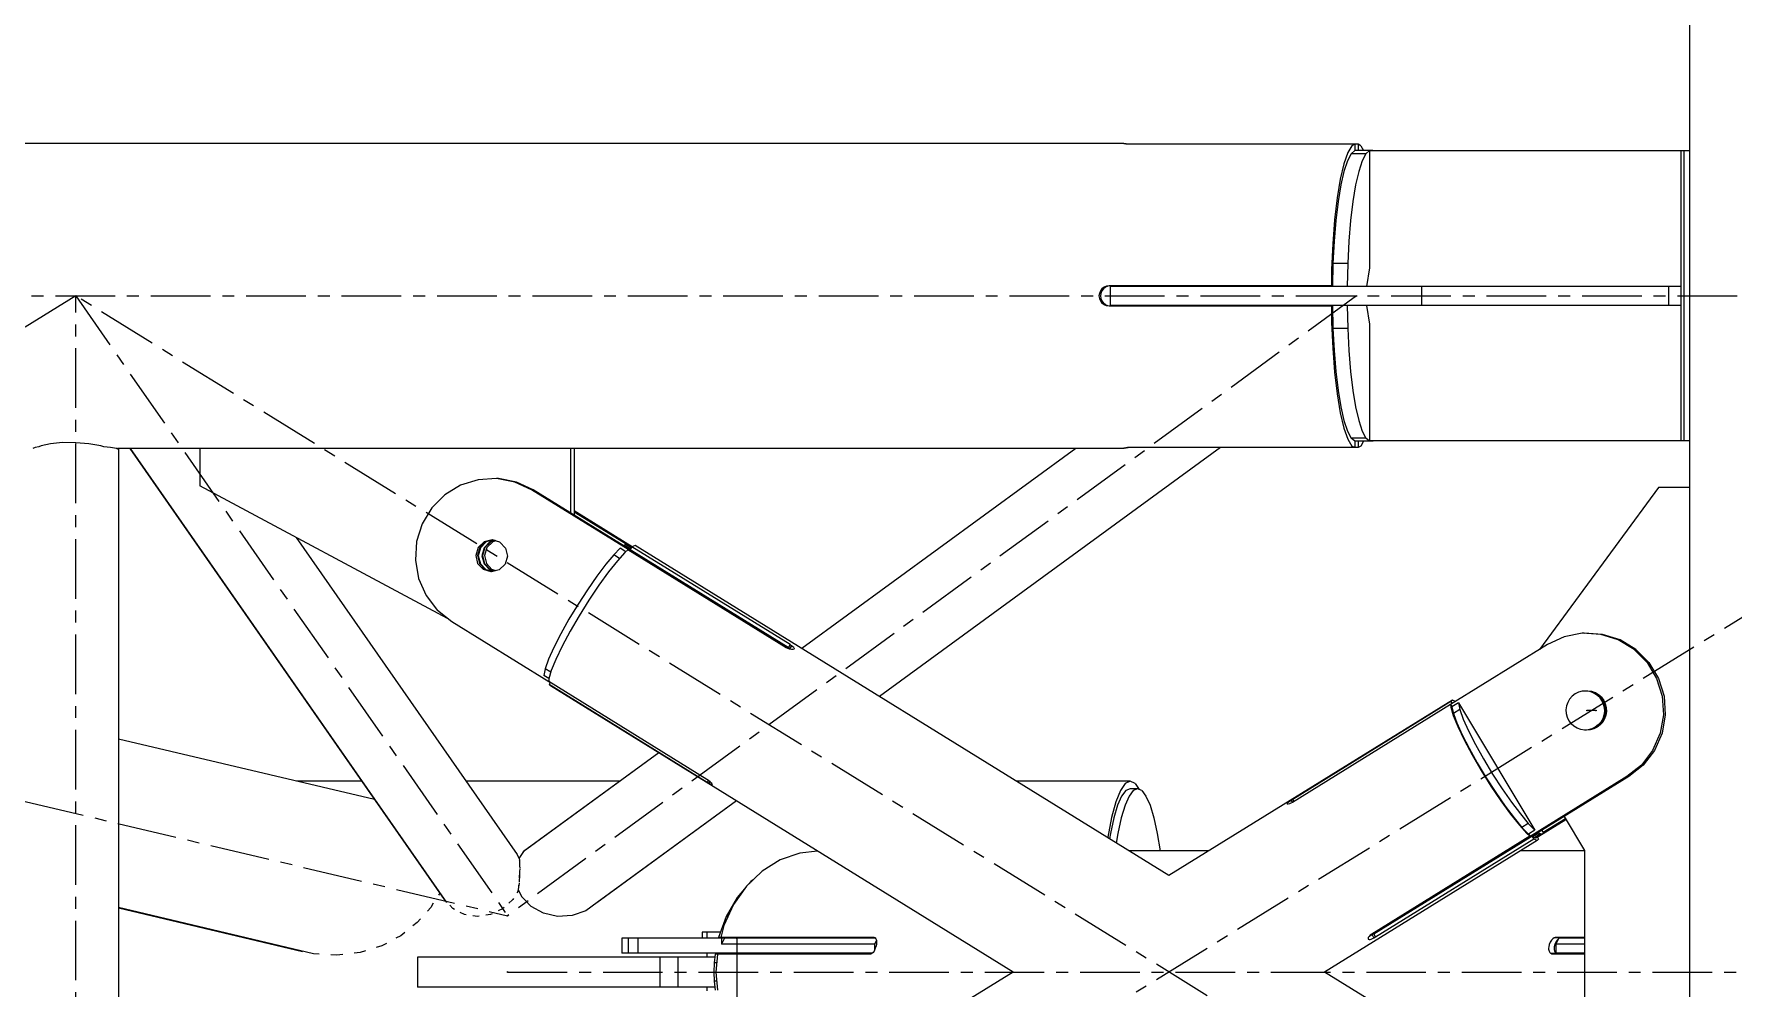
# Model space of a CAD drawing. Header units: millimetres. Extents: x 5143 to 30813, y 232 to 21408.
# Drawn here: x 11543.4 to 11769.6, y 10818.1 to 10945.1 of the extents above; entities that cross this region are included whole.
import ezdxf

# ---------------------------------------------------------------- set-up
doc = ezdxf.new("R2010")
doc.units = ezdxf.units.MM
doc.header["$LTSCALE"] = 0.25
doc.linetypes.add('CENTER', pattern=[50.8, 31.75, -6.35, 6.35, -6.35])
doc.linetypes.add('XKITLINE00', pattern=[0])

msp = doc.modelspace()

# ---------------------------------------------------------------- linework, layer by layer
at = {"color": 8, "linetype": 'XKITLINE00'}
for p, q in [((11763.8, 11020.27), (11763.8, 10620.27)), ((11688.53, 10930.57), (10454.1, 10930.57)), ((11688.53, 10930.57), (11688.52, 10930.54)), ((11688.6, 10930.52), (11688.52, 10930.54)), ((11688.64, 10930.54), (11688.53, 10930.57)), ((11688.77, 10930.49), (11688.6, 10930.52)), ((11688.82, 10930.52), (11688.64, 10930.54)), ((11689.01, 10930.47), (11688.77, 10930.49)), ((11689.08, 10930.49), (11688.82, 10930.52)), ((11689.31, 10930.46), (11689.01, 10930.47)), ((11689.39, 10930.47), (11689.08, 10930.49)), ((11689.64, 10930.46), (11689.31, 10930.46)), ((11719.24, 10930.46), (11689.64, 10930.46)), ((11718.88, 10930.27), (11718.32, 10929.35)), ((11719.24, 10930.46), (11718.88, 10930.27)), ((11719.68, 10930.46), (11719.24, 10930.46)), ((11719.24, 10930.46), (11719.24, 10929.62)), ((11719.68, 10930.46), (11719.68, 10929.63)), ((11720.04, 10930.27), (11719.68, 10930.46)), ((11720.04, 10930.27), (11720.42, 10929.63)), ((11717.79, 10927.85), (11717.31, 10925.83)), ((11718.32, 10929.35), (11717.79, 10927.85)), ((11718.26, 10928.26), (11717.8, 10926.86)), ((11718.26, 10928.26), (11717.8, 10926.86)), ((11718.75, 10929.19), (11718.26, 10928.26)), ((11718.75, 10929.19), (11718.26, 10928.26)), ((11719.25, 10929.63), (11718.75, 10929.19)), ((11719.25, 10929.63), (11718.75, 10929.19)), ((11720.72, 10929.19), (11718.75, 10929.19)), ((11720.72, 10929.19), (11718.75, 10929.19)), ((11721.22, 10929.63), (11719.25, 10929.63)), ((11721.22, 10929.63), (11719.25, 10929.63)), ((11720.23, 10928.26), (11719.78, 10926.86)), ((11720.23, 10928.26), (11719.78, 10926.86)), ((11720.72, 10929.19), (11720.23, 10928.26)), ((11720.72, 10929.19), (11720.23, 10928.26)), ((11721.22, 10929.63), (11720.72, 10929.19)), ((11721.22, 10929.63), (11720.72, 10929.19)), ((11721.64, 10929.63), (11721.22, 10929.63)), ((11721.64, 10929.63), (11721.22, 10929.63)), ((11721.22, 10929.63), (11721.22, 10914.02)), ((11721.22, 10929.63), (11721.22, 10914.02)), ((11762.65, 10929.57), (11721.22, 10929.57)), ((11763.06, 10929.57), (11721.22, 10929.57)), ((11721.64, 10929.63), (11721.64, 10929.57)), ((11721.7, 10929.57), (11721.64, 10929.63)), ((11721.64, 10929.63), (11721.64, 10929.57)), ((11721.7, 10929.57), (11721.64, 10929.63)), ((11763.06, 10929.57), (11762.65, 10929.57)), ((11762.65, 10929.57), (11762.65, 10890.97)), ((11762.65, 10929.57), (11762.65, 10890.97)), ((11763.06, 10929.57), (11763.06, 10890.97)), ((11763.8, 10929.57), (11763.06, 10929.57)), ((11763.06, 10929.57), (11763.06, 10890.97)), ((11717.31, 10925.83), (11716.9, 10923.32)), ((11717.8, 10926.86), (11717.39, 10925.05)), ((11717.8, 10926.86), (11717.39, 10925.05)), ((11719.78, 10926.86), (11719.36, 10925.05)), ((11719.78, 10926.86), (11719.36, 10925.05)), ((11716.9, 10923.32), (11716.57, 10920.42)), ((11717.39, 10925.05), (11717.03, 10922.85)), ((11717.39, 10925.05), (11717.03, 10922.85)), ((11719.36, 10925.05), (11719, 10922.85)), ((11719.36, 10925.05), (11719, 10922.85)), ((11717.03, 10922.85), (11716.73, 10920.33)), ((11717.03, 10922.85), (11716.73, 10920.33)), ((11719, 10922.85), (11718.7, 10920.33)), ((11719, 10922.85), (11718.7, 10920.33)), ((11716.57, 10920.42), (11716.32, 10917.22)), ((11716.73, 10920.33), (11716.5, 10917.56)), ((11716.73, 10920.33), (11716.5, 10917.56)), ((11718.7, 10920.33), (11718.47, 10917.56)), ((11718.7, 10920.33), (11718.47, 10917.56)), ((11716.32, 10917.22), (11716.17, 10913.8)), ((11716.5, 10917.56), (11716.35, 10914.6)), ((11716.5, 10917.56), (11716.35, 10914.6)), ((11718.47, 10917.56), (11718.32, 10914.6)), ((11718.47, 10917.56), (11718.32, 10914.6)), ((11716.35, 10914.6), (11716.28, 10911.52)), ((11716.35, 10914.6), (11716.28, 10911.52)), ((11718.32, 10914.6), (11716.35, 10914.6)), ((11718.32, 10914.6), (11716.35, 10914.6)), ((11718.32, 10914.6), (11718.25, 10911.52)), ((11718.32, 10914.6), (11718.25, 10911.52)), ((11721.22, 10914.02), (11720.81, 10911.52)), ((11721.22, 10914.02), (11720.81, 10911.52)), ((11716.17, 10913.8), (11716.14, 10911.62)), ((11685.25, 10910.62), (11685.2, 10910.27)), ((11685.2, 10910.27), (11685.25, 10909.93)), ((11685.39, 10910.95), (11685.25, 10910.62)), ((11685.25, 10909.93), (11685.39, 10909.6)), ((11685.6, 10911.23), (11685.39, 10910.95)), ((11685.44, 10910.62), (11685.39, 10910.27)), ((11685.39, 10910.27), (11685.44, 10909.93)), ((11685.39, 10909.6), (11685.6, 10909.32)), ((11685.58, 10910.95), (11685.44, 10910.62)), ((11685.44, 10909.93), (11685.58, 10909.6)), ((11685.79, 10911.23), (11685.58, 10910.95)), ((11685.58, 10909.6), (11685.79, 10909.32)), ((11685.88, 10911.44), (11685.6, 10911.23)), ((11686.07, 10911.44), (11685.79, 10911.23)), ((11686.2, 10911.58), (11685.88, 10911.44)), ((11686.4, 10911.58), (11686.07, 10911.44)), ((11686.55, 10911.62), (11686.2, 10911.58)), ((11686.4, 10911.58), (11686.2, 10911.58)), ((11686.74, 10911.62), (11686.4, 10911.58)), ((11716.28, 10911.62), (11686.55, 10911.62)), ((11716.28, 10911.52), (11686.69, 10911.52)), ((11686.69, 10911.52), (11686.69, 10909.02)), ((11716.28, 10911.52), (11686.69, 10911.52)), ((11686.69, 10911.52), (11686.69, 10909.02)), ((11689.66, 10911.62), (11689.66, 10911.52)), ((11689.66, 10911.62), (11689.66, 10911.52)), ((11714.12, 10911.62), (11714.09, 10911.52)), ((11714.52, 10911.62), (11714.49, 10911.52)), ((11718.26, 10911.52), (11716.28, 10911.52)), ((11718.26, 10911.52), (11716.28, 10911.52)), ((11762.65, 10911.52), (11718.26, 10911.52)), ((11762.65, 10911.52), (11718.26, 10911.52)), ((11728.12, 10911.52), (11728.12, 10909.02)), ((11728.12, 10911.52), (11728.12, 10909.02)), ((11761.01, 10911.52), (11761.01, 10909.02)), ((11761.01, 10911.52), (11761.01, 10909.02)), ((11762.65, 10911.52), (11762.65, 10909.02)), ((11762.65, 10911.52), (11762.65, 10909.02)), ((11685.88, 10909.11), (11685.6, 10909.32)), ((11686.07, 10909.11), (11685.79, 10909.32)), ((11686.2, 10908.97), (11685.88, 10909.11)), ((11686.4, 10908.97), (11686.07, 10909.11)), ((11686.4, 10908.97), (11686.2, 10908.97)), ((11686.55, 10908.92), (11686.2, 10908.97)), ((11686.74, 10908.92), (11686.4, 10908.97)), ((11716.28, 10908.92), (11686.55, 10908.92)), ((11716.28, 10909.02), (11686.69, 10909.02)), ((11716.28, 10909.02), (11686.69, 10909.02)), ((11689.66, 10909.02), (11689.66, 10908.92)), ((11689.66, 10909.02), (11689.66, 10908.92)), ((11714.28, 10909.02), (11714.31, 10908.92)), ((11714.67, 10909.02), (11714.71, 10908.92)), ((11716.14, 10908.92), (11716.17, 10906.75)), ((11718.25, 10909.02), (11716.28, 10909.02)), ((11716.28, 10909.02), (11716.35, 10905.95)), ((11718.25, 10909.02), (11716.28, 10909.02)), ((11716.28, 10909.02), (11716.35, 10905.95)), ((11718.26, 10909.02), (11718.25, 10909.02)), ((11718.25, 10909.02), (11718.32, 10905.95)), ((11718.26, 10909.02), (11718.25, 10909.02)), ((11718.25, 10909.02), (11718.32, 10905.95)), ((11762.65, 10909.02), (11718.26, 10909.02)), ((11762.65, 10909.02), (11718.26, 10909.02)), ((11720.81, 10909.02), (11721.22, 10906.52)), ((11720.81, 10909.02), (11721.22, 10906.52)), ((11716.17, 10906.75), (11716.32, 10903.33)), ((11718.32, 10905.95), (11716.35, 10905.95)), ((11716.35, 10905.95), (11716.5, 10902.99)), ((11718.32, 10905.95), (11716.35, 10905.95)), ((11716.35, 10905.95), (11716.5, 10902.99)), ((11718.32, 10905.95), (11718.47, 10902.99)), ((11718.32, 10905.95), (11718.47, 10902.99)), ((11721.22, 10906.52), (11721.22, 10890.92)), ((11721.22, 10906.52), (11721.22, 10890.92)), ((11716.32, 10903.33), (11716.57, 10900.12)), ((11716.5, 10902.99), (11716.73, 10900.22)), ((11716.5, 10902.99), (11716.73, 10900.22)), ((11718.47, 10902.99), (11718.7, 10900.22)), ((11718.47, 10902.99), (11718.7, 10900.22)), ((11716.57, 10900.12), (11716.9, 10897.23)), ((11716.73, 10900.22), (11717.03, 10897.7)), ((11716.73, 10900.22), (11717.03, 10897.7)), ((11718.7, 10900.22), (11719, 10897.7)), ((11718.7, 10900.22), (11719, 10897.7)), ((11716.9, 10897.23), (11717.31, 10894.72)), ((11717.03, 10897.7), (11717.39, 10895.5)), ((11717.03, 10897.7), (11717.39, 10895.5)), ((11719, 10897.7), (11719.36, 10895.5)), ((11719, 10897.7), (11719.36, 10895.5)), ((11717.31, 10894.72), (11717.79, 10892.69)), ((11717.39, 10895.5), (11717.8, 10893.69)), ((11717.39, 10895.5), (11717.8, 10893.69)), ((11717.8, 10893.69), (11718.26, 10892.29)), ((11717.8, 10893.69), (11718.26, 10892.29)), ((11719.36, 10895.5), (11719.78, 10893.69)), ((11719.36, 10895.5), (11719.78, 10893.69)), ((11719.78, 10893.69), (11720.23, 10892.29)), ((11719.78, 10893.69), (11720.23, 10892.29)), ((11717.79, 10892.69), (11718.32, 10891.2)), ((11718.26, 10892.29), (11718.75, 10891.36)), ((11718.26, 10892.29), (11718.75, 10891.36)), ((11720.72, 10891.36), (11718.75, 10891.36)), ((11719.25, 10890.92), (11718.75, 10891.36)), ((11720.72, 10891.36), (11718.75, 10891.36)), ((11719.25, 10890.92), (11718.75, 10891.36)), ((11720.23, 10892.29), (11720.72, 10891.36)), ((11720.23, 10892.29), (11720.72, 10891.36)), ((11721.22, 10890.92), (11720.72, 10891.36)), ((11721.22, 10890.92), (11720.72, 10891.36)), ((11543.59, 10890.1), (11543.31, 10889.96)), ((11544.1, 10890.18), (11543.59, 10890.1)), ((11544.4, 10890.32), (11544.1, 10890.18)), ((11545.66, 10890.6), (11544.4, 10890.32)), ((11547.25, 10890.75), (11545.66, 10890.6)), ((11549.01, 10890.74), (11547.25, 10890.75)), ((11550.77, 10890.59), (11549.01, 10890.74)), ((11552.36, 10890.31), (11550.77, 10890.59)), ((11552.75, 10890.18), (11552.36, 10890.31)), ((11553.62, 10890.1), (11552.75, 10890.18)), ((11554.43, 10889.95), (11553.62, 10890.1)), ((11554.56, 10889.87), (11554.43, 10889.95)), ((11565.54, 10889.97), (11554.56, 10889.97)), ((11554.71, 10889.96), (11554.56, 10889.87)), ((11554.71, 10889.97), (11554.71, 10750.57)), ((11554.71, 10889.96), (11554.71, 10750.59)), ((11556.2, 10889.97), (11598.05, 10829.91)), ((11556.23, 10889.97), (11598.35, 10829.52)), ((11565.54, 10889.98), (11565.54, 10884.98)), ((11614.86, 10889.97), (11565.54, 10889.98)), ((11615.1, 10889.97), (11614.86, 10889.97)), ((11614.86, 10889.97), (11614.86, 10881.41)), ((11688.53, 10889.97), (11615.1, 10889.97)), ((11615.35, 10889.97), (11615.35, 10881.1)), ((11682.1, 10889.97), (11645.63, 10863.34)), ((11682.1, 10889.97), (11645.63, 10863.34)), ((11701.38, 10890.09), (11655.97, 10856.94)), ((11701.38, 10890.09), (11655.97, 10856.94)), ((11688.6, 10890.03), (11688.52, 10890.01)), ((11688.52, 10890.01), (11688.53, 10889.97)), ((11688.64, 10890.01), (11688.53, 10889.97)), ((11688.77, 10890.06), (11688.6, 10890.03)), ((11688.82, 10890.03), (11688.64, 10890.01)), ((11689.01, 10890.08), (11688.77, 10890.06)), ((11689.08, 10890.06), (11688.82, 10890.03)), ((11689.31, 10890.09), (11689.01, 10890.08)), ((11689.39, 10890.08), (11689.08, 10890.06)), ((11689.64, 10890.09), (11689.31, 10890.09)), ((11719.24, 10890.09), (11689.64, 10890.09)), ((11718.32, 10891.2), (11718.88, 10890.28)), ((11719.24, 10890.09), (11718.88, 10890.28)), ((11719.24, 10890.93), (11719.24, 10890.09)), ((11719.68, 10890.09), (11719.24, 10890.09)), ((11721.22, 10890.92), (11719.25, 10890.92)), ((11721.22, 10890.92), (11719.25, 10890.92)), ((11719.68, 10890.92), (11719.68, 10890.09)), ((11720.04, 10890.28), (11719.68, 10890.09)), ((11720.42, 10890.92), (11720.04, 10890.28)), ((11762.65, 10890.97), (11721.22, 10890.97)), ((11763.06, 10890.97), (11721.22, 10890.97)), ((11721.64, 10890.92), (11721.22, 10890.92)), ((11721.64, 10890.92), (11721.22, 10890.92)), ((11721.64, 10890.97), (11721.64, 10890.92)), ((11721.7, 10890.97), (11721.64, 10890.92)), ((11721.64, 10890.97), (11721.64, 10890.92)), ((11721.7, 10890.97), (11721.64, 10890.92)), ((11763.06, 10890.97), (11762.65, 10890.97)), ((11763.8, 10890.97), (11763.06, 10890.97)), ((11598.5, 10867.34), (11565.54, 10884.98)), ((11600.24, 10885.08), (11598.13, 10883.81)), ((11602.58, 10885.81), (11600.24, 10885.08)), ((11605.02, 10885.95), (11602.58, 10885.81)), ((11605.27, 10885.95), (11605.02, 10885.95)), ((11607.43, 10885.5), (11605.02, 10885.95)), ((11607.68, 10885.5), (11605.27, 10885.95)), ((11607.68, 10885.5), (11607.43, 10885.5)), ((11609.66, 10884.47), (11607.43, 10885.5)), ((11609.91, 10884.47), (11607.68, 10885.5)), ((11759.69, 10884.78), (11743.82, 10863.2)), ((11763.8, 10884.78), (11759.69, 10884.78)), ((11598.13, 10883.81), (11596.39, 10882.06)), ((11609.91, 10884.47), (11609.66, 10884.47)), ((11622.54, 10876.5), (11609.66, 10884.47)), ((11643.84, 10863.48), (11609.91, 10884.47)), ((11596.39, 10882.06), (11595.12, 10879.94)), ((11623.07, 10876.89), (11615.35, 10881.66)), ((11622.29, 10877.21), (11615.35, 10881.51)), ((11578.36, 10878.12), (11607.75, 10835.93)), ((11595.12, 10879.94), (11594.38, 10877.57)), ((11604.42, 10877.82), (11603.35, 10877.56)), ((11604.53, 10877.79), (11603.6, 10877.56)), ((11604.55, 10877.79), (11603.63, 10877.54)), ((11605.47, 10877.51), (11604.42, 10877.82)), ((11594.38, 10877.57), (11594.22, 10875.1)), ((11602.56, 10876.79), (11602.25, 10875.73)), ((11602.25, 10875.73), (11602.5, 10874.65)), ((11602.8, 10876.79), (11602.49, 10875.73)), ((11602.49, 10875.73), (11602.75, 10874.65)), ((11603.35, 10877.56), (11602.56, 10876.79)), ((11602.86, 10876.75), (11602.57, 10875.67)), ((11602.57, 10875.67), (11602.86, 10874.6)), ((11603.6, 10877.56), (11602.8, 10876.79)), ((11603.63, 10877.54), (11602.86, 10876.75)), ((11603.35, 10876.75), (11603.07, 10875.67)), ((11603.07, 10875.67), (11603.35, 10874.6)), ((11603.46, 10876.79), (11603.15, 10875.73)), ((11603.15, 10875.73), (11603.41, 10874.65)), ((11604.13, 10877.54), (11603.35, 10876.75)), ((11603.71, 10876.79), (11603.4, 10875.73)), ((11603.4, 10875.73), (11603.66, 10874.65)), ((11604.26, 10877.56), (11603.46, 10876.79)), ((11604.5, 10877.56), (11603.71, 10876.79)), ((11604.78, 10877.72), (11604.13, 10877.54)), ((11604.83, 10877.7), (11604.26, 10877.56)), ((11604.94, 10877.67), (11604.5, 10877.56)), ((11605.47, 10877.51), (11606.23, 10876.7)), ((11606.49, 10875.62), (11606.18, 10874.55)), ((11606.23, 10876.7), (11606.49, 10875.62)), ((11620.61, 10875.81), (11619.55, 10874.55)), ((11621.49, 10876.69), (11620.61, 10875.81)), ((11621.38, 10875.33), (11620.61, 10875.81)), ((11622.11, 10876.13), (11621.1, 10875.01)), ((11622.23, 10876.23), (11621.49, 10876.69)), ((11622, 10877.08), (11621.96, 10877.02)), ((11622.22, 10877.2), (11622, 10877.08)), ((11622.84, 10876.56), (11622, 10877.08)), ((11622.51, 10876.47), (11622.11, 10876.13)), ((11622.4, 10877.23), (11622.22, 10877.2)), ((11622.95, 10876.74), (11622.22, 10877.2)), ((11622.54, 10877.2), (11622.4, 10877.23)), ((11643.56, 10863.45), (11622.51, 10876.47)), ((11622.54, 10876.5), (11622.52, 10876.46)), ((11623.05, 10876.88), (11622.54, 10877.2)), ((11622.66, 10876.5), (11622.54, 10876.5)), ((11622.66, 10876.5), (11622.59, 10876.42)), ((11643.71, 10863.48), (11622.66, 10876.5)), ((11623.03, 10876.87), (11622.8, 10876.5)), ((11622.84, 10876.56), (11622.8, 10876.5)), ((11623.45, 10877.05), (11623.03, 10876.87)), ((11644.08, 10863.85), (11623.03, 10876.87)), ((11694.5, 10833.1), (11623.45, 10877.05)), ((11594.22, 10875.1), (11594.65, 10872.65)), ((11602.5, 10874.65), (11603.26, 10873.84)), ((11602.75, 10874.65), (11603.51, 10873.84)), ((11602.86, 10874.6), (11603.63, 10873.81)), ((11604.32, 10873.53), (11603.26, 10873.84)), ((11603.35, 10874.6), (11604.13, 10873.81)), ((11603.41, 10874.65), (11604.17, 10873.84)), ((11604.45, 10873.56), (11603.51, 10873.84)), ((11604.51, 10873.57), (11603.63, 10873.81)), ((11603.66, 10874.65), (11604.41, 10873.84)), ((11604.77, 10873.64), (11604.13, 10873.81)), ((11604.81, 10873.65), (11604.17, 10873.84)), ((11605.38, 10873.79), (11604.32, 10873.53)), ((11604.95, 10873.68), (11604.41, 10873.84)), ((11606.18, 10874.55), (11605.38, 10873.79)), ((11619.55, 10874.55), (11618.37, 10872.98)), ((11619.93, 10873.53), (11618.64, 10871.76)), ((11621.1, 10875.01), (11619.93, 10873.53)), ((11594.65, 10872.65), (11595.65, 10870.38)), ((11617.12, 10871.17), (11615.86, 10869.23)), ((11618.37, 10872.98), (11617.12, 10871.17)), ((11618.64, 10871.76), (11617.32, 10869.79)), ((11595.65, 10870.38), (11597.15, 10868.42)), ((11615.86, 10869.23), (11614.66, 10867.23)), ((11617.32, 10869.79), (11616.03, 10867.71)), ((11599.07, 10866.88), (11597.15, 10868.42)), ((11611.96, 10858.91), (11599.07, 10866.88)), ((11614.66, 10867.23), (11613.57, 10865.28)), ((11616.03, 10867.71), (11614.82, 10865.63)), ((11613.57, 10865.28), (11612.65, 10863.48)), ((11614.82, 10865.63), (11613.76, 10863.65)), ((11747.12, 10864.9), (11744.9, 10863.87)), ((11749.53, 10865.36), (11747.12, 10864.9)), ((11749.78, 10865.36), (11749.53, 10865.36)), ((11751.98, 10865.22), (11749.53, 10865.36)), ((11749.78, 10865.36), (11749.72, 10865.34)), ((11752.22, 10865.22), (11749.78, 10865.36)), ((11754.32, 10864.49), (11751.98, 10865.22)), ((11754.57, 10864.49), (11752.22, 10865.22)), ((11756.42, 10863.21), (11754.32, 10864.49)), ((11756.67, 10863.21), (11754.57, 10864.49)), ((11612.65, 10863.48), (11611.94, 10861.91)), ((11613.76, 10863.65), (11612.91, 10861.88)), ((11643.8, 10863.32), (11643.56, 10863.45)), ((11643.71, 10863.48), (11643.64, 10863.41)), ((11643.84, 10863.48), (11643.71, 10863.48)), ((11643.84, 10863.48), (11643.76, 10863.34)), ((11644.04, 10863.24), (11643.8, 10863.32)), ((11644.08, 10863.85), (11643.82, 10863.42)), ((11644.03, 10863.28), (11643.82, 10863.42)), ((11644.29, 10863.71), (11644.03, 10863.28)), ((11644.11, 10863.22), (11644.03, 10863.28)), ((11644.26, 10863.2), (11644.04, 10863.24)), ((11644.29, 10863.71), (11644.08, 10863.85)), ((11644.44, 10863.2), (11644.26, 10863.2)), ((11644.46, 10863.57), (11644.29, 10863.71)), ((11644.57, 10863.26), (11644.44, 10863.2)), ((11644.58, 10863.46), (11644.46, 10863.57)), ((11644.62, 10863.36), (11644.57, 10863.26)), ((11644.58, 10863.46), (11644.62, 10863.39)), ((11644.62, 10863.39), (11644.62, 10863.36)), ((11744.9, 10863.87), (11732.01, 10855.9)), ((11756.42, 10863.21), (11758.16, 10861.46)), ((11756.67, 10863.21), (11758.41, 10861.46)), ((11611.49, 10860.65), (11611.3, 10859.76)), ((11611.99, 10859.33), (11611.3, 10859.76)), ((11611.94, 10861.91), (11611.49, 10860.65)), ((11612.24, 10860.18), (11611.49, 10860.65)), ((11612.3, 10860.4), (11611.98, 10859.28)), ((11612.91, 10861.88), (11612.3, 10860.4)), ((11758.16, 10861.46), (11759.43, 10859.34)), ((11758.41, 10861.46), (11759.68, 10859.34)), ((11611.98, 10859.28), (11611.96, 10858.94)), ((11633.01, 10845.92), (11611.96, 10858.94)), ((11611.97, 10858.93), (11611.96, 10858.91)), ((11612, 10858.91), (11611.96, 10858.91)), ((11612.16, 10858.81), (11611.98, 10858.91)), ((11612.16, 10858.81), (11612, 10858.54)), ((11633.05, 10845.52), (11612, 10858.54)), ((11612.2, 10858.36), (11612, 10858.54)), ((11673.76, 10820.27), (11612.2, 10858.36)), ((11749.04, 10857.52), (11748.59, 10857.3)), ((11749.53, 10857.65), (11749.04, 10857.52)), ((11750.03, 10857.67), (11749.53, 10857.65)), ((11750.16, 10857.67), (11750.03, 10857.67)), ((11750.53, 10857.6), (11750.03, 10857.67)), ((11750.29, 10857.67), (11750.16, 10857.67)), ((11750.66, 10857.6), (11750.16, 10857.67)), ((11750.66, 10857.6), (11750.16, 10857.67)), ((11750.79, 10857.6), (11750.29, 10857.67)), ((11751, 10857.44), (11750.53, 10857.6)), ((11751.13, 10857.44), (11750.66, 10857.6)), ((11751.13, 10857.44), (11750.66, 10857.6)), ((11751.27, 10857.44), (11750.79, 10857.6)), ((11751.44, 10857.18), (11751, 10857.44)), ((11751.57, 10857.18), (11751.13, 10857.44)), ((11751.57, 10857.18), (11751.13, 10857.44)), ((11751.7, 10857.18), (11751.27, 10857.44)), ((11759.43, 10859.34), (11760.17, 10856.98)), ((11759.68, 10859.34), (11760.42, 10856.98)), ((11732.25, 10856.45), (11694.5, 10833.1)), ((11732.01, 10855.87), (11710.96, 10842.85)), ((11732.05, 10856.27), (11711, 10843.25)), ((11732.01, 10855.9), (11732.21, 10855.58)), ((11732.01, 10855.87), (11732.03, 10855.53)), ((11732.01, 10855.87), (11732.19, 10855.57)), ((11732.03, 10855.53), (11732.36, 10854.42)), ((11732.25, 10856.45), (11732.05, 10856.27)), ((11732.05, 10856.27), (11732.2, 10856.02)), ((11733.04, 10856.09), (11732.19, 10855.57)), ((11732.19, 10855.57), (11732.38, 10854.69)), ((11732.64, 10856.29), (11732.25, 10856.45)), ((11733.22, 10855.21), (11732.38, 10854.69)), ((11733.04, 10856.09), (11733.22, 10855.21)), ((11733.04, 10856.09), (11743.22, 10839.16)), ((11733.22, 10855.21), (11733.68, 10853.95)), ((11747.43, 10855.69), (11747.36, 10855.18)), ((11747.36, 10855.18), (11747.39, 10854.68)), ((11747.6, 10856.17), (11747.43, 10855.69)), ((11747.85, 10856.61), (11747.6, 10856.17)), ((11748.19, 10856.99), (11747.85, 10856.61)), ((11748.59, 10857.3), (11748.19, 10856.99)), ((11751.81, 10856.84), (11751.44, 10857.18)), ((11751.94, 10856.84), (11751.57, 10857.18)), ((11751.94, 10856.84), (11751.57, 10857.18)), ((11752.07, 10856.84), (11751.7, 10857.18)), ((11751.81, 10856.84), (11752.11, 10856.43)), ((11751.94, 10856.84), (11752.25, 10856.43)), ((11751.94, 10856.84), (11752.25, 10856.43)), ((11752.07, 10856.84), (11752.38, 10856.43)), ((11752.25, 10856.43), (11752.11, 10856.43)), ((11752.11, 10856.43), (11752.33, 10855.97)), ((11752.38, 10856.43), (11752.25, 10856.43)), ((11752.25, 10856.43), (11752.46, 10855.97)), ((11752.25, 10856.43), (11752.46, 10855.97)), ((11752.33, 10855.97), (11752.46, 10855.48)), ((11752.38, 10856.43), (11752.6, 10855.97)), ((11752.46, 10855.97), (11752.59, 10855.48)), ((11752.46, 10855.97), (11752.59, 10855.48)), ((11752.46, 10855.48), (11752.49, 10854.97)), ((11752.59, 10855.48), (11752.62, 10854.97)), ((11752.59, 10855.48), (11752.62, 10854.97)), ((11752.6, 10855.97), (11752.72, 10855.48)), ((11752.72, 10855.48), (11752.75, 10854.97)), ((11760.17, 10856.98), (11760.33, 10854.5)), ((11760.42, 10856.98), (11760.58, 10854.5)), ((11732.36, 10854.42), (11732.96, 10852.94)), ((11732.38, 10854.69), (11732.84, 10853.43)), ((11732.84, 10853.43), (11733.55, 10851.86)), ((11732.96, 10852.94), (11733.82, 10851.16)), ((11733.68, 10853.95), (11734.39, 10852.38)), ((11747.39, 10854.68), (11747.52, 10854.18)), ((11747.52, 10854.18), (11747.74, 10853.72)), ((11747.74, 10853.72), (11748.04, 10853.32)), ((11748.41, 10852.98), (11748.04, 10853.32)), ((11748.85, 10852.72), (11748.41, 10852.98)), ((11751.66, 10853.16), (11751.26, 10852.86)), ((11751.79, 10853.16), (11751.39, 10852.86)), ((11751.79, 10853.16), (11751.39, 10852.86)), ((11751.92, 10853.16), (11751.52, 10852.86)), ((11752, 10853.54), (11751.66, 10853.16)), ((11752.13, 10853.54), (11751.79, 10853.16)), ((11752.13, 10853.54), (11751.79, 10853.16)), ((11752.26, 10853.54), (11751.92, 10853.16)), ((11752.25, 10853.98), (11752, 10853.54)), ((11752.38, 10853.98), (11752.13, 10853.54)), ((11752.38, 10853.98), (11752.13, 10853.54)), ((11752.42, 10854.47), (11752.25, 10853.98)), ((11752.51, 10853.98), (11752.26, 10853.54)), ((11752.55, 10854.47), (11752.38, 10853.98)), ((11752.55, 10854.47), (11752.38, 10853.98)), ((11752.49, 10854.97), (11752.42, 10854.47)), ((11752.68, 10854.47), (11752.51, 10853.98)), ((11752.62, 10854.97), (11752.55, 10854.47)), ((11752.62, 10854.97), (11752.55, 10854.47)), ((11752.75, 10854.97), (11752.68, 10854.47)), ((11760.33, 10854.5), (11759.9, 10852.05)), ((11760.58, 10854.5), (11760.15, 10852.05)), ((11588.78, 10843.22), (11554.71, 10851.29)), ((11733.55, 10851.86), (11734.47, 10850.05)), ((11733.82, 10851.16), (11734.87, 10849.19)), ((11734.39, 10852.38), (11735.31, 10850.58)), ((11749.32, 10852.55), (11748.85, 10852.72)), ((11749.82, 10852.48), (11749.32, 10852.55)), ((11750.32, 10852.51), (11749.82, 10852.48)), ((11749.95, 10852.48), (11749.82, 10852.48)), ((11749.95, 10852.48), (11749.91, 10852.48)), ((11749.95, 10852.48), (11749.91, 10852.48)), ((11750.45, 10852.51), (11749.95, 10852.48)), ((11750.45, 10852.51), (11749.95, 10852.48)), ((11750.08, 10852.48), (11749.95, 10852.48)), ((11750.08, 10852.48), (11750.04, 10852.48)), ((11750.58, 10852.51), (11750.08, 10852.48)), ((11750.81, 10852.64), (11750.32, 10852.51)), ((11750.94, 10852.64), (11750.45, 10852.51)), ((11750.94, 10852.64), (11750.45, 10852.51)), ((11751.07, 10852.64), (11750.58, 10852.51)), ((11751.26, 10852.86), (11750.81, 10852.64)), ((11751.39, 10852.86), (11750.94, 10852.64)), ((11751.39, 10852.86), (11750.94, 10852.64)), ((11751.52, 10852.86), (11751.07, 10852.64)), ((11751.39, 10852.86), (11751.26, 10852.86)), ((11751.52, 10852.86), (11751.39, 10852.86)), ((11759.9, 10852.05), (11758.9, 10849.78)), ((11760.15, 10852.05), (11759.15, 10849.78)), ((11626.61, 10849.45), (11608.55, 10836.26)), ((11626.61, 10849.45), (11608.6, 10836.3)), ((11734.47, 10850.05), (11735.56, 10848.11)), ((11734.87, 10849.19), (11736.08, 10847.11)), ((11735.31, 10850.58), (11736.4, 10848.63)), ((11736.4, 10848.63), (11737.6, 10846.63)), ((11758.9, 10849.78), (11757.4, 10847.82)), ((11759.15, 10849.78), (11757.65, 10847.82)), ((11755.73, 10846.28), (11721.79, 10825.29)), ((11735.56, 10848.11), (11736.76, 10846.11)), ((11736.08, 10847.11), (11737.38, 10845.03)), ((11736.76, 10846.11), (11738.02, 10844.16)), ((11737.6, 10846.63), (11738.86, 10844.68)), ((11755.48, 10846.28), (11742.6, 10838.32)), ((11757.4, 10847.82), (11755.48, 10846.28)), ((11755.73, 10846.28), (11755.48, 10846.28)), ((11757.65, 10847.82), (11755.73, 10846.28)), ((11757.65, 10847.82), (11757.4, 10847.82)), ((11587.07, 10845.67), (11578.41, 10845.67)), ((11621.44, 10845.67), (11600.96, 10845.67)), ((11633.23, 10845.77), (11633.01, 10845.92)), ((11633.21, 10845.78), (11633.05, 10845.53)), ((11633.26, 10845.39), (11633.05, 10845.52)), ((11633.43, 10845.61), (11633.23, 10845.77)), ((11633.45, 10845.27), (11633.26, 10845.39)), ((11633.41, 10845.62), (11633.27, 10845.4)), ((11633.58, 10845.46), (11633.43, 10845.61)), ((11633.59, 10845.19), (11633.45, 10845.27)), ((11633.58, 10845.46), (11633.68, 10845.32)), ((11633.65, 10845.16), (11633.59, 10845.19)), ((11633.67, 10845.16), (11633.65, 10845.16)), ((11633.71, 10845.22), (11633.67, 10845.16)), ((11633.68, 10845.32), (11633.71, 10845.22)), ((11689.35, 10845.67), (11674.18, 10845.67)), ((11688.06, 10844.43), (11687.45, 10842.91)), ((11688.69, 10845.36), (11688.06, 10844.43)), ((11688.78, 10844.43), (11688.22, 10843.69)), ((11688.78, 10844.43), (11688.22, 10843.69)), ((11689.35, 10845.67), (11688.69, 10845.36)), ((11689.35, 10844.67), (11688.78, 10844.43)), ((11689.35, 10844.67), (11688.78, 10844.43)), ((11689.76, 10844.43), (11689.2, 10843.69)), ((11689.76, 10844.43), (11689.2, 10843.69)), ((11690, 10845.36), (11689.35, 10845.67)), ((11690.33, 10844.67), (11689.35, 10844.67)), ((11690.33, 10844.67), (11689.35, 10844.67)), ((11690.33, 10844.67), (11689.76, 10844.43)), ((11690.33, 10844.67), (11689.76, 10844.43)), ((11690, 10845.36), (11690.53, 10844.59)), ((11690.9, 10844.43), (11690.33, 10844.67)), ((11690.9, 10844.43), (11690.33, 10844.67)), ((11690.9, 10844.43), (11691.46, 10843.69)), ((11690.9, 10844.43), (11691.46, 10843.69)), ((11737.38, 10845.03), (11738.7, 10843.05)), ((11738.02, 10844.16), (11739.27, 10842.36)), ((11738.86, 10844.68), (11740.11, 10842.88)), ((11636.95, 10843.05), (11618.38, 10829.48)), ((11636.95, 10843.05), (11618.42, 10829.51)), ((11687.45, 10842.91), (11686.89, 10840.82)), ((11687.68, 10842.47), (11687.18, 10840.8)), ((11687.68, 10842.47), (11687.18, 10840.8)), ((11688.22, 10843.69), (11687.68, 10842.47)), ((11688.22, 10843.69), (11687.68, 10842.47)), ((11688.67, 10842.47), (11688.17, 10840.8)), ((11688.67, 10842.47), (11688.17, 10840.8)), ((11689.2, 10843.69), (11688.67, 10842.47)), ((11689.2, 10843.69), (11688.67, 10842.47)), ((11691.46, 10843.69), (11692, 10842.47)), ((11691.46, 10843.69), (11692, 10842.47)), ((11692, 10842.47), (11692.5, 10840.8)), ((11692, 10842.47), (11692.5, 10840.8)), ((11710.26, 10842.76), (11710.23, 10842.66)), ((11710.23, 10842.66), (11710.27, 10842.61)), ((11710.28, 10842.79), (11710.26, 10842.76)), ((11710.38, 10842.6), (11710.27, 10842.61)), ((11710.38, 10842.86), (11710.28, 10842.79)), ((11710.56, 10842.97), (11710.38, 10842.86)), ((11710.54, 10842.64), (11710.38, 10842.6)), ((11710.74, 10842.73), (11710.54, 10842.64)), ((11710.77, 10843.11), (11710.56, 10842.97)), ((11710.96, 10842.85), (11710.74, 10842.73)), ((11711, 10843.25), (11710.77, 10843.11)), ((11710.78, 10843.1), (11710.94, 10842.84)), ((11711.01, 10843.24), (11711.16, 10842.98)), ((11738.7, 10843.05), (11739.98, 10841.28)), ((11739.27, 10842.36), (11740.45, 10840.79)), ((11740.11, 10842.88), (11741.29, 10841.31)), ((11686.89, 10840.82), (11686.4, 10838.24)), ((11687.18, 10840.8), (11686.72, 10838.72)), ((11687.18, 10840.8), (11686.72, 10838.71)), ((11688.17, 10840.8), (11687.71, 10838.72)), ((11688.17, 10840.8), (11687.71, 10838.71)), ((11692.5, 10840.8), (11692.96, 10838.72)), ((11692.5, 10840.8), (11692.96, 10838.71)), ((11739.98, 10841.28), (11741.16, 10839.8)), ((11740.45, 10840.79), (11741.5, 10839.53)), ((11741.16, 10839.8), (11742.17, 10838.69)), ((11741.29, 10841.31), (11742.35, 10840.05)), ((11742.35, 10840.05), (11741.5, 10839.53)), ((11741.5, 10839.53), (11742.38, 10838.64)), ((11742.35, 10840.05), (11743.22, 10839.16)), ((11747.36, 10840.55), (11743.75, 10838.32)), ((11747.29, 10840.66), (11744.34, 10838.84)), ((11747.11, 10840.96), (11749.83, 10836.45)), ((11686.4, 10838.24), (11686.38, 10838.13)), ((11686.72, 10838.72), (11686.6, 10837.99)), ((11686.72, 10838.71), (11686.6, 10837.99)), ((11687.71, 10838.72), (11687.5, 10837.43)), ((11687.71, 10838.71), (11687.5, 10837.43)), ((11692.96, 10838.72), (11693.33, 10836.42)), ((11692.96, 10838.71), (11693.33, 10836.42)), ((11743.51, 10837.76), (11715.24, 10820.27)), ((11742.56, 10838.34), (11721.51, 10825.32)), ((11742.71, 10838.32), (11721.66, 10825.29)), ((11743.08, 10837.94), (11722.03, 10824.92)), ((11742.56, 10838.34), (11742.17, 10838.69)), ((11743.22, 10839.16), (11742.38, 10838.64)), ((11742.38, 10838.64), (11742.56, 10838.34)), ((11742.39, 10838.65), (11742.6, 10838.32)), ((11742.71, 10838.32), (11742.6, 10838.32)), ((11742.86, 10838.32), (11742.9, 10838.25)), ((11742.86, 10838.32), (11743.08, 10837.94)), ((11743.74, 10838.77), (11742.9, 10838.25)), ((11743.12, 10838.14), (11742.9, 10838.25)), ((11743.51, 10837.76), (11743.08, 10837.94)), ((11743.96, 10838.66), (11743.12, 10838.14)), ((11743.3, 10838.1), (11743.12, 10838.14)), ((11743.43, 10838.14), (11743.3, 10838.1)), ((11744.28, 10838.66), (11743.43, 10838.14)), ((11743.71, 10837.94), (11743.51, 10837.76)), ((11743.55, 10838.21), (11743.71, 10837.94)), ((11743.7, 10838.84), (11743.74, 10838.77)), ((11743.75, 10838.32), (11743.72, 10838.32)), ((11743.96, 10838.66), (11743.74, 10838.77)), ((11744.14, 10838.62), (11743.96, 10838.66)), ((11744.28, 10838.66), (11744.14, 10838.62)), ((11744.15, 10839.12), (11744.37, 10838.77)), ((11744.37, 10838.77), (11744.28, 10838.66)), ((11607.75, 10835.93), (11607.94, 10835.52)), ((11607.94, 10835.52), (11607.95, 10835.46)), ((11607.97, 10835.43), (11608.05, 10835.26)), ((11608.6, 10836.3), (11607.99, 10835.4)), ((11608.03, 10835.1), (11608.05, 10835.02)), ((11608.07, 10835.21), (11608.05, 10835.07)), ((11608.06, 10834.99), (11608.06, 10834.46)), ((11608.07, 10835.21), (11608.07, 10835.21)), ((11642.78, 10835.2), (11640.38, 10833.7)), ((11642.78, 10835.2), (11640.38, 10833.7)), ((11645.39, 10836.11), (11642.78, 10835.2)), ((11645.39, 10836.11), (11642.78, 10835.2)), ((11647.73, 10836.38), (11645.39, 10836.11)), ((11647.73, 10836.38), (11645.39, 10836.11)), ((11699.87, 10836.42), (11689.13, 10836.42)), ((11699.87, 10836.42), (11689.13, 10836.42)), ((11749.83, 10836.42), (11741.35, 10836.42)), ((11749.83, 10836.42), (11741.35, 10836.42)), ((11749.83, 10836.45), (11749.83, 10800.27)), ((11608.07, 10833.55), (11608.02, 10832.82)), ((11608.05, 10833.23), (11608.02, 10832.23)), ((11608.07, 10833.74), (11608.07, 10833.55)), ((11608.08, 10834.43), (11608.11, 10834.05)), ((11608.12, 10833.94), (11608.09, 10833.72)), ((11608.12, 10833.96), (11608.12, 10833.94)), ((11640.38, 10833.7), (11638.27, 10831.69)), ((11640.38, 10833.7), (11638.27, 10831.69)), ((11639.18, 10832.56), (11638.88, 10832.33)), ((11639.18, 10832.56), (11638.88, 10832.33)), ((11597.45, 10830.77), (11597.27, 10830.52)), ((11607.85, 10831), (11607.73, 10830.81)), ((11607.92, 10831.55), (11607.85, 10831)), ((11607.88, 10831.2), (11607.86, 10831.02)), ((11607.88, 10831.22), (11608.36, 10830.3)), ((11607.94, 10831.82), (11607.92, 10831.55)), ((11608.02, 10832.07), (11607.93, 10831.63)), ((11608.02, 10832.1), (11608.02, 10832.07)), ((11608.73, 10829.94), (11608.36, 10830.3)), ((11638.27, 10831.69), (11636.55, 10829.25)), ((11638.27, 10831.69), (11636.55, 10829.25)), ((11638.02, 10831.33), (11637.03, 10830.19)), ((11638.02, 10831.33), (11637.03, 10830.19)), ((11638.88, 10832.33), (11638.61, 10832.01)), ((11638.88, 10832.33), (11638.61, 10832.01)), ((11580.64, 10822.71), (11554.71, 10828.85)), ((11579.21, 10822.98), (11554.71, 10828.78)), ((11596.27, 10828.88), (11595.81, 10828.36)), ((11596.57, 10829.43), (11596.27, 10828.88)), ((11598.05, 10829.91), (11598.13, 10829.83)), ((11598.79, 10829.15), (11599.22, 10828.71)), ((11599.43, 10828.6), (11599.22, 10828.71)), ((11600.75, 10827.93), (11600.19, 10828.21)), ((11604.44, 10828.02), (11604.22, 10827.91)), ((11605.83, 10828.68), (11605.24, 10828.4)), ((11606.01, 10828.85), (11605.83, 10828.68)), ((11607.14, 10829.88), (11606.66, 10829.44)), ((11607.18, 10829.94), (11607.14, 10829.88)), ((11607.27, 10830.08), (11607.18, 10829.94)), ((11608.73, 10829.94), (11609.61, 10829)), ((11611.25, 10828.09), (11609.61, 10829)), ((11613.14, 10827.68), (11611.25, 10828.09)), ((11616.91, 10828.42), (11615.09, 10827.79)), ((11618.42, 10829.51), (11616.91, 10828.42)), ((11618.45, 10829.55), (11618.42, 10829.51)), ((11636.55, 10829.25), (11635.26, 10826.46)), ((11636.55, 10829.25), (11635.26, 10826.46)), ((11637.03, 10830.19), (11635.57, 10827.67)), ((11637.03, 10830.19), (11635.57, 10827.67)), ((11594.46, 10826.85), (11593.86, 10826.42)), ((11594.91, 10827.36), (11594.46, 10826.85)), ((11600.98, 10827.89), (11600.75, 10827.93)), ((11602.47, 10827.65), (11601.84, 10827.75)), ((11602.71, 10827.69), (11602.47, 10827.65)), ((11604.22, 10827.91), (11603.58, 10827.82)), ((11615.09, 10827.79), (11613.14, 10827.68)), ((11635.57, 10827.67), (11634.56, 10824.87)), ((11635.57, 10827.67), (11634.56, 10824.87)), ((11635.26, 10826.46), (11634.85, 10824.87)), ((11635.26, 10826.46), (11634.85, 10824.87)), ((11635.82, 10827.67), (11635.57, 10827.67)), ((11635.82, 10827.67), (11635.57, 10827.67)), ((11589.73, 10823.74), (11589, 10823.52)), ((11590.37, 10824.08), (11589.73, 10823.74)), ((11592.27, 10825.1), (11591.63, 10824.76)), ((11592.79, 10825.55), (11592.27, 10825.1)), ((11621.7, 10824.77), (11621.7, 10822.77)), ((11655.45, 10824.77), (11621.7, 10824.77)), ((11621.7, 10824.77), (11621.7, 10822.77)), ((11655.45, 10824.77), (11621.7, 10824.77)), ((11622.55, 10824.77), (11622.55, 10822.77)), ((11622.55, 10824.77), (11622.55, 10822.77)), ((11623.82, 10824.77), (11623.82, 10822.77)), ((11623.82, 10824.77), (11623.82, 10822.77)), ((11632.49, 10825.57), (11632.4, 10825.57)), ((11632.4, 10825.57), (11632.4, 10824.77)), ((11634.81, 10825.57), (11632.49, 10825.57)), ((11633.02, 10825.57), (11633.02, 10824.77)), ((11634.85, 10824.87), (11634.56, 10824.87)), ((11634.85, 10824.87), (11634.56, 10824.87)), ((11655.26, 10824.87), (11634.85, 10824.87)), ((11655.26, 10824.87), (11634.85, 10824.87)), ((11634.94, 10824.77), (11634.94, 10823.97)), ((11635.34, 10824.77), (11634.94, 10823.97)), ((11634.94, 10824.77), (11634.94, 10823.97)), ((11635.34, 10824.77), (11634.94, 10823.97)), ((11655.34, 10823.97), (11634.94, 10823.97)), ((11655.34, 10823.97), (11634.94, 10823.97)), ((11639.32, 10824.87), (11639.32, 10824.77)), ((11641.56, 10824.87), (11641.56, 10824.77)), ((11655.4, 10824.83), (11655.26, 10824.87)), ((11655.4, 10824.83), (11655.26, 10824.87)), ((11655.58, 10824.46), (11655.34, 10823.97)), ((11655.58, 10824.46), (11655.34, 10823.97)), ((11655.34, 10823.97), (11655.34, 10823.23)), ((11655.34, 10823.97), (11655.34, 10823.23)), ((11655.4, 10824.83), (11655.51, 10824.7)), ((11655.4, 10824.83), (11655.51, 10824.7)), ((11655.48, 10823.62), (11655.41, 10823.43)), ((11655.48, 10823.62), (11655.41, 10823.43)), ((11655.57, 10823.93), (11655.48, 10823.62)), ((11655.57, 10823.93), (11655.48, 10823.62)), ((11655.51, 10824.7), (11655.58, 10824.5)), ((11655.51, 10824.7), (11655.58, 10824.5)), ((11655.6, 10824.23), (11655.57, 10823.93)), ((11655.6, 10824.23), (11655.57, 10823.93)), ((11655.58, 10824.5), (11655.6, 10824.23)), ((11655.58, 10824.5), (11655.6, 10824.23)), ((11721.05, 10824.86), (11721.03, 10824.72)), ((11721.03, 10824.72), (11721.09, 10824.62)), ((11721.15, 10825.01), (11721.05, 10824.86)), ((11721.22, 10824.57), (11721.09, 10824.62)), ((11721.31, 10825.17), (11721.15, 10825.01)), ((11721.32, 10825.1), (11721.19, 10825.05)), ((11721.25, 10824.57), (11721.22, 10824.57)), ((11721.38, 10824.6), (11721.25, 10824.57)), ((11721.51, 10825.32), (11721.31, 10825.17)), ((11721.55, 10825.22), (11721.32, 10825.1)), ((11721.58, 10824.68), (11721.38, 10824.6)), ((11721.68, 10825.29), (11721.55, 10825.22)), ((11721.55, 10825.22), (11721.8, 10824.79)), ((11721.8, 10824.79), (11721.58, 10824.68)), ((11721.59, 10825.37), (11721.66, 10825.29)), ((11721.79, 10825.29), (11721.66, 10825.29)), ((11721.8, 10825.3), (11722.03, 10824.92)), ((11722.03, 10824.92), (11721.8, 10824.79)), ((11745.06, 10823.62), (11745.04, 10823.43)), ((11745.06, 10823.62), (11745.04, 10823.43)), ((11745.14, 10823.93), (11745.06, 10823.62)), ((11745.14, 10823.93), (11745.06, 10823.62)), ((11745.27, 10824.23), (11745.14, 10823.93)), ((11745.27, 10824.23), (11745.14, 10823.93)), ((11745.42, 10824.5), (11745.27, 10824.23)), ((11745.42, 10824.5), (11745.27, 10824.23)), ((11745.6, 10824.7), (11745.42, 10824.5)), ((11745.6, 10824.7), (11745.42, 10824.5)), ((11745.77, 10824.83), (11745.6, 10824.7)), ((11745.77, 10824.83), (11745.6, 10824.7)), ((11745.94, 10824.87), (11745.77, 10824.83)), ((11745.94, 10824.87), (11745.77, 10824.83)), ((11746.53, 10824.83), (11745.77, 10824.83)), ((11746.53, 10824.83), (11745.77, 10824.83)), ((11745.81, 10823.62), (11745.78, 10823.32)), ((11745.81, 10823.62), (11745.78, 10823.32)), ((11745.89, 10823.93), (11745.81, 10823.62)), ((11745.89, 10823.93), (11745.81, 10823.62)), ((11746.02, 10824.23), (11745.89, 10823.93)), ((11746.02, 10824.23), (11745.89, 10823.93)), ((11749.83, 10824.87), (11745.94, 10824.87)), ((11749.83, 10824.87), (11745.94, 10824.87)), ((11746.17, 10824.5), (11746.02, 10824.23)), ((11746.17, 10824.5), (11746.02, 10824.23)), ((11746.43, 10824.77), (11746.03, 10823.97)), ((11746.43, 10824.77), (11746.03, 10823.97)), ((11749.83, 10823.97), (11746.03, 10823.97)), ((11746.03, 10823.97), (11746.03, 10822.77)), ((11749.83, 10823.97), (11746.03, 10823.97)), ((11746.03, 10823.97), (11746.03, 10822.77)), ((11746.35, 10824.7), (11746.17, 10824.5)), ((11746.35, 10824.7), (11746.17, 10824.5)), ((11746.42, 10824.75), (11746.35, 10824.7)), ((11746.42, 10824.75), (11746.35, 10824.7)), ((11749.83, 10824.77), (11746.43, 10824.77)), ((11749.83, 10824.77), (11746.43, 10824.77)), ((11746.53, 10824.83), (11746.45, 10824.77)), ((11746.53, 10824.83), (11746.45, 10824.77)), ((11746.7, 10824.87), (11746.53, 10824.83)), ((11746.7, 10824.87), (11746.53, 10824.83)), ((11581.42, 10822.66), (11580.64, 10822.71)), ((11583.77, 10822.51), (11582.98, 10822.56)), ((11584.54, 10822.6), (11583.77, 10822.51)), ((11586.85, 10822.87), (11586.07, 10822.78)), ((11587.57, 10823.08), (11586.85, 10822.87)), ((11594.5, 10822.27), (11594.5, 10818.27)), ((11631.82, 10822.27), (11594.5, 10822.27)), ((11594.5, 10822.27), (11594.5, 10818.27)), ((11631.82, 10822.27), (11594.5, 10822.27)), ((11655.04, 10822.77), (11621.7, 10822.77)), ((11655.04, 10822.77), (11621.7, 10822.77)), ((11626.76, 10822.27), (11626.76, 10818.27)), ((11626.76, 10822.27), (11626.76, 10818.27)), ((11629.14, 10822.27), (11629.14, 10818.27)), ((11629.14, 10822.27), (11629.14, 10818.27)), ((11634.08, 10822.27), (11631.82, 10822.27)), ((11634.08, 10822.27), (11631.82, 10822.27)), ((11633.02, 10822.77), (11633.02, 10822.27)), ((11634, 10821.48), (11633.96, 10820.27)), ((11634, 10821.48), (11633.96, 10820.27)), ((11634.12, 10822.67), (11634, 10821.48)), ((11634.12, 10822.67), (11634, 10821.48)), ((11634.31, 10821.48), (11634, 10821.48)), ((11634.31, 10821.48), (11634, 10821.48)), ((11634.41, 10822.67), (11634.12, 10822.67)), ((11634.41, 10822.67), (11634.12, 10822.67)), ((11634.41, 10822.67), (11634.21, 10820.27)), ((11634.41, 10822.67), (11634.21, 10820.27)), ((11654.82, 10822.67), (11634.41, 10822.67)), ((11654.82, 10822.67), (11634.41, 10822.67)), ((11640.93, 10822.77), (11640.93, 10822.67)), ((11654.98, 10822.72), (11654.82, 10822.67)), ((11654.98, 10822.72), (11654.82, 10822.67)), ((11655.13, 10822.85), (11654.98, 10822.72)), ((11655.13, 10822.85), (11654.98, 10822.72)), ((11655.27, 10823.05), (11655.13, 10822.85)), ((11655.27, 10823.05), (11655.13, 10822.85)), ((11655.38, 10823.32), (11655.27, 10823.05)), ((11655.38, 10823.32), (11655.27, 10823.05)), ((11655.41, 10823.43), (11655.38, 10823.32)), ((11655.41, 10823.43), (11655.38, 10823.32)), ((11745.04, 10823.43), (11745.05, 10823.32)), ((11745.04, 10823.43), (11745.05, 10823.32)), ((11745.05, 10823.32), (11745.11, 10823.05)), ((11745.05, 10823.32), (11745.11, 10823.05)), ((11745.11, 10823.05), (11745.21, 10822.85)), ((11745.11, 10823.05), (11745.21, 10822.85)), ((11745.35, 10822.72), (11745.21, 10822.85)), ((11745.35, 10822.72), (11745.21, 10822.85)), ((11746.07, 10822.72), (11745.35, 10822.72)), ((11745.5, 10822.67), (11745.35, 10822.72)), ((11746.07, 10822.72), (11745.35, 10822.72)), ((11745.5, 10822.67), (11745.35, 10822.72)), ((11749.83, 10822.67), (11745.5, 10822.67)), ((11749.83, 10822.67), (11745.5, 10822.67)), ((11745.78, 10823.32), (11745.78, 10823.26)), ((11745.78, 10823.32), (11745.78, 10823.26)), ((11745.78, 10823.26), (11745.83, 10823.05)), ((11745.78, 10823.26), (11745.83, 10823.05)), ((11745.83, 10823.05), (11745.94, 10822.85)), ((11745.83, 10823.05), (11745.94, 10822.85)), ((11746.07, 10822.72), (11745.94, 10822.85)), ((11746.07, 10822.72), (11745.94, 10822.85)), ((11749.83, 10822.77), (11746.03, 10822.77)), ((11749.83, 10822.77), (11746.03, 10822.77)), ((11746.22, 10822.67), (11746.07, 10822.72)), ((11746.22, 10822.67), (11746.07, 10822.72)), ((11673.76, 10820.27), (11612.2, 10782.19)), ((11633.96, 10820.27), (11634, 10819.07)), ((11633.96, 10820.27), (11634, 10819.07)), ((11634, 10819.07), (11634.12, 10817.87)), ((11634.31, 10819.07), (11634, 10819.07)), ((11634.31, 10819.07), (11634, 10819.07)), ((11634, 10819.07), (11634.12, 10817.87)), ((11634.21, 10820.27), (11634.41, 10817.87)), ((11634.21, 10820.27), (11634.41, 10817.87)), ((11743.51, 10802.79), (11715.24, 10820.27)), ((11634.08, 10818.27), (11594.5, 10818.27)), ((11634.08, 10818.27), (11594.5, 10818.27)), ((11633.02, 10818.27), (11633.02, 10817.77))]:
    msp.add_line(p, q, dxfattribs=at)
at = {"color": 8, "linetype": 'CENTER'}
for p, q in [((10454.1, 10910.27), (11840, 10910.27)), ((11258.02, 10910.27), (11606.49, 10827.77)), ((11549.01, 10910.27), (11258.02, 10730.27)), ((11549.01, 10910.27), (11606.49, 10827.77)), ((11840, 10730.27), (11549.01, 10910.27)), ((11549.01, 10730.27), (11549.01, 10910.27)), ((11840, 10910.27), (11549.01, 10730.27)), ((11719.46, 10910.27), (11606.49, 10827.77)), ((11751.34, 10855.08), (11750.19, 10855.08)), ((11636.98, 10824.77), (11636.98, 10815.77)), ((11606.49, 10820.27), (11840, 10820.27)), ((11606.49, 10820.27), (11840, 10820.27))]:
    msp.add_line(p, q, dxfattribs=at)
at = {"color": 8, "linetype": 'XKITLINE00'}
for centre in [(11549.01, 10910.27), (11549.01, 10910.27), (11549.01, 10910.27), (11549.01, 10910.27), (11719.46, 10910.27), (11750.19, 10855.08), (11751.34, 10855.08), (11606.49, 10827.77), (11606.49, 10827.77), (11606.49, 10827.77), (11636.98, 10824.77), (11606.49, 10820.27), (11606.49, 10820.27)]:
    msp.add_circle(centre, 0.05, dxfattribs=at)

doc.saveas('drawing.dxf')
